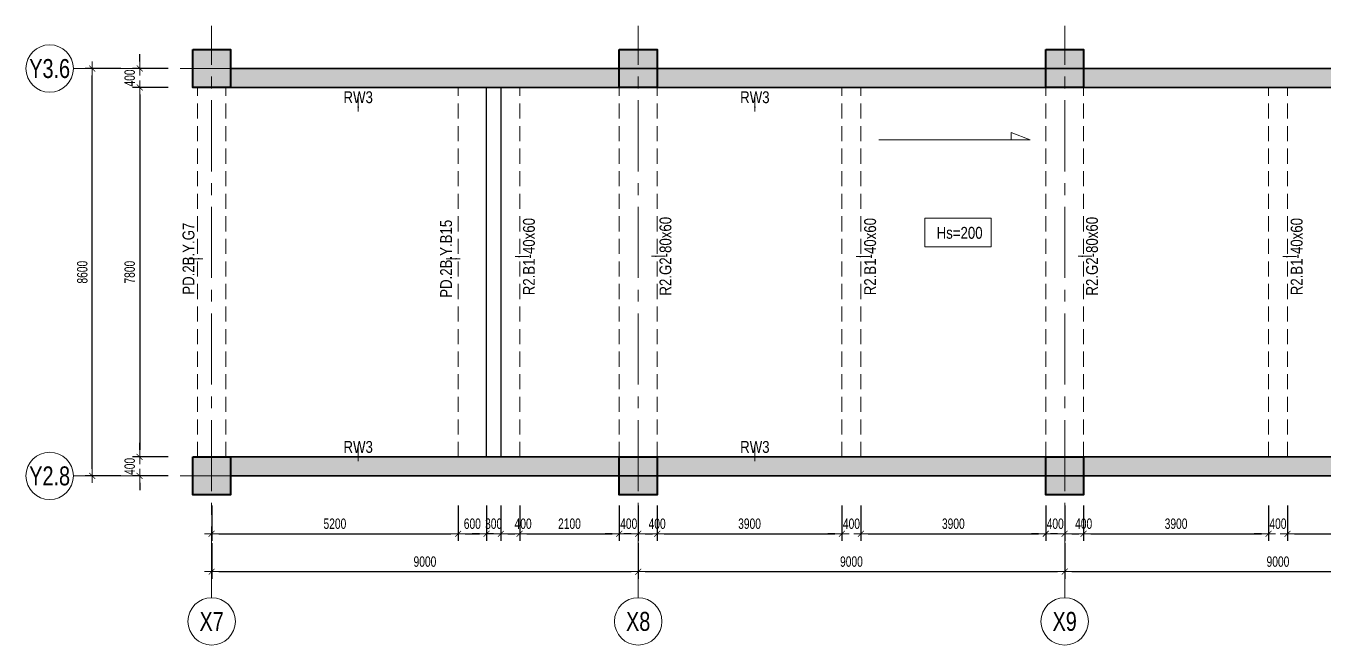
# Model space of a CAD drawing. Header units: millimetres. Extents: x -172050 to 1089997, y 452920 to 1051687.
# Drawn here: x 246907 to 274298, y 496987 to 510058 of the extents above; entities that cross this region are included whole.
import ezdxf
from ezdxf.enums import TextEntityAlignment as Align

# ---------------------------------------------------------------- set-up
doc = ezdxf.new("R2010")
doc.units = ezdxf.units.MM
doc.header["$MEASUREMENT"] = 0
for name, pattern in [('CENTER2', [1.125, 0.75, -0.125, 0.125, -0.125]), ('HIDDEN2', [4.7625, 3.175, -1.5875]), ('POD_Grid$0$CENTER2', [1.125, 0.75, -0.125, 0.125, -0.125])]:
    doc.linetypes.add(name, pattern=pattern)
doc.layers.get('Defpoints').update_dxf_attribs({"color": 151, "lineweight": 9})
doc.layers.add('-L-A_OUTLINE', color=2, linetype='Continuous')
for name, color, linetype, lineweight in [('NDC_S_ANNO', 7, 'Continuous', 20), ('NDC_S_AXIS', 5, 'CENTER2', 13), ('NDC_S_BEAM', 3, 'HIDDEN2', 20), ('NDC_S_DIM', 1, 'Continuous', 15), ('NDC_S_HATCH MATERIAL', 8, 'Continuous', 13), ('NDC_S_SYMBOL', 1, 'Continuous', 15), ('NDC_S_TEXT SYMBOL', 7, 'Continuous', 20), ('NDC_S_VN TEXT', 7, 'Continuous', 20), ('PD_B1F_Col$0$NDC_S-COLUMN', 4, 'Continuous', 40), ('PD_B1F_Col$0$NDC_S_HATCH COLUMN AND WALL', 251, 'Continuous', 13), ('POD_Grid$0$NDC_S_AXIS', 5, 'POD_Grid$0$CENTER2', 13), ('Ramp wall 2.1(B1)$0$NDC_S_WALL', 6, 'Continuous', 35)]:
    doc.layers.add(name, color=color, linetype=linetype, lineweight=lineweight)
doc.styles.add('ARIAL', font='arial.ttf', dxfattribs={"width": 0.8})
doc.styles.add('NDC_ANNO', font='', dxfattribs={"width": 0.8})
doc.styles.add('NDC_DIM', font='', dxfattribs={"width": 0.75})
doc.styles.add('NDC_VIE TXT', font='arial.ttf', dxfattribs={"width": 0.8})
doc.styles.get('NDC_ANNO').set_extended_font_data('Dotum')
doc.styles.get('NDC_DIM').set_extended_font_data('Dotum')
doc.dimstyles.new('NDC_dim_100', dxfattribs={"dimscale": 100, "dimtxt": 2.2, "dimasz": 1.5, "dimexe": 1.5, "dimexo": 2.5, "dimgap": 1, "dimtad": 1, "dimdec": 0, "dimzin": 0, "dimdsep": 46, "dimtxsty": 'NDC_DIM', "dimblk": 'DIMMARK', "dimcen": 0.09, "dimdle": 1.2, "dimclrd": 1, "dimclre": 1, "dimclrt": 3, "dimadec": 0, "dimazin": 0, "dimtfac": 1, "dimtdec": 0, "dimtix": 1, "dimtofl": 0, "dimtmove": 0, "dimatfit": 3, "dimfxl": 6, "dimfxlon": 1, "dimtolj": 1, "dimtzin": 0, "dimarcsym": 0})
doc.dimstyles.new('NDC_dim_iso', dxfattribs={"dimtxt": 2.2, "dimasz": 1, "dimexe": 1.5, "dimexo": 2.5, "dimgap": 1, "dimtad": 1, "dimdec": 0, "dimzin": 0, "dimdsep": 46, "dimtxsty": 'NDC_DIM', "dimblk": 'DIMMARK', "dimcen": 0.09, "dimdle": 1.2, "dimclrd": 1, "dimclre": 1, "dimclrt": 3, "dimadec": 0, "dimazin": 0, "dimtfac": 1, "dimtdec": 0, "dimtix": 1, "dimtofl": 0, "dimtmove": 0, "dimatfit": 3, "dimfxl": 6, "dimfxlon": 1, "dimtolj": 1, "dimtzin": 0, "dimarcsym": 0})

# ---------------------------------------------------------------- blocks, each defined once
blk = doc.blocks.new('PD_B1F_Col$0$cot')
at = {"layer": 'PD_B1F_Col$0$NDC_S_HATCH COLUMN AND WALL', "ltscale": 0.005}
h = blk.add_hatch(color=256, dxfattribs=at)
h.dxf.hatch_style = 1
h.paths.add_polyline_path([(-0.5, 0.5), (0.5, 0.5), (0.5, -0.5), (-0.5, -0.5)])
at = {"layer": 'PD_B1F_Col$0$NDC_S-COLUMN', "ltscale": 0.005}
blk.add_lwpolyline([(-0.5, 0.5), (0.5, 0.5), (0.5, -0.5), (-0.5, -0.5)], close=True, dxfattribs=at)
blk = doc.blocks.new('ramp5-2')
at = {"layer": 'NDC_S_HATCH MATERIAL'}
h = blk.add_hatch(dxfattribs=at)
h.set_pattern_fill('BT-01', color=252, scale=30, style=0, pattern_type=2)
h.set_pattern_definition([(50, (-906343.9, 141013.11), (215.178055, -18.82564), [22.5, -247.5]), (355, (-906343.9, 141013.1), (-41.6254, 225.65764), [18, -198]), (100.4514, (-906325.97, 141011.54), (173.552815, 206.831863), [19.122057, -210.342634]), (46.1842, (-906343.9, 141073.1), (320.172315, -49.655704), [33.75, -371.25]), (96.6356, (-906317.22, 141068.97), (280.39881, 292.23536), [28.68309, -315.5139]), (351.1842, (-906343.9, 141073.1), (280.39858, 292.23558), [27, -297]), (21, (-906313.9, 141058.11), (179.072116, -120.785667), [22.5, -247.5]), (326, (-906313.9, 141058.1), (72.9946, 217.545014), [18, -198]), (71.4514, (-906298.98, 141048.05), (252.06679, 96.75915), [19.122057, -210.342634]), (37.5, (-906343.9, 141013.11), (3.6479566, 99.868156), [0, -195.6, 0, -201, 0, -198.75]), (7.5, (-906343.9, 141013.11), (78.920861, 118.323514), [0, -114.6, 0, -191.1, 0, -75.75]), (327.5, (-906410.8, 141013.11), (160.146731, -6.7664615), [0, -75, 0, -234, 0, -310.5]), (317.5, (-906440.8, 141013.11), (174.95585, 30.031495), [0, -97.5, 0, -155.4, 0, -220.5]), (45, (-906343.9, 141013.11), (-90.156115, 90.156115), []), (45, (-906343.9, 141049.86), (-90.156115, 90.156115), [])])
h.paths.add_polyline_path([(800, 8600), (34300, 8600), (34300, 9000), (800, 9000)])
h = blk.add_hatch(dxfattribs=at)
h.set_pattern_fill('BT-01', color=252, scale=30, style=0, pattern_type=2)
h.set_pattern_definition([(50, (-906343.9, 132813.11), (215.178055, -18.82564), [22.5, -247.5]), (355, (-906343.9, 132813.1), (-41.6254, 225.65764), [18, -198]), (100.4514, (-906325.97, 132811.54), (173.552815, 206.831863), [19.122057, -210.342634]), (46.1842, (-906343.9, 132873.1), (320.172315, -49.655704), [33.75, -371.25]), (96.6356, (-906317.22, 132868.97), (280.39881, 292.23536), [28.68309, -315.5139]), (351.1842, (-906343.9, 132873.1), (280.39858, 292.23558), [27, -297]), (21, (-906313.9, 132858.11), (179.072116, -120.785667), [22.5, -247.5]), (326, (-906313.9, 132858.1), (72.9946, 217.545014), [18, -198]), (71.4514, (-906298.98, 132848.05), (252.06679, 96.75915), [19.122057, -210.342634]), (37.5, (-906343.9, 132813.11), (3.6479566, 99.868156), [0, -195.6, 0, -201, 0, -198.75]), (7.5, (-906343.9, 132813.11), (78.920861, 118.323514), [0, -114.6, 0, -191.1, 0, -75.75]), (327.5, (-906410.8, 132813.11), (160.146731, -6.7664615), [0, -75, 0, -234, 0, -310.5]), (317.5, (-906440.8, 132813.11), (174.95585, 30.031495), [0, -97.5, 0, -155.4, 0, -220.5]), (45, (-906343.9, 132813.11), (-90.156115, 90.156115), []), (45, (-906343.9, 132849.86), (-90.156115, 90.156115), [])])
h.paths.add_polyline_path([(800, 400), (34300, 400), (34300, 800), (800, 800)])
at = {"layer": '-L-A_OUTLINE'}
blk.add_lwpolyline([(6200, 8600), (6500, 8600), (6500, 800), (6200, 800)], close=True, dxfattribs=at)
at = {"layer": 'NDC_S_BEAM', "ltscale": 100}
for p, q in [((100, 800), (100, 8600)), ((700, 800), (700, 8600)), ((5600, 800), (5600, 8600)), ((6200, 800), (6200, 8600)), ((6500, 800), (6500, 8600)), ((6900, 800), (6900, 8600)), ((9000, 800), (9000, 8600)), ((9800, 800), (9800, 8600)), ((13700, 800), (13700, 8600)), ((14100, 800), (14100, 8600)), ((18000, 800), (18000, 8600)), ((18800, 800), (18800, 8600)), ((22700, 800), (22700, 8600)), ((23100, 800), (23100, 8600))]:
    blk.add_line(p, q, dxfattribs=at)
at = {"layer": 'POD_Grid$0$NDC_S_AXIS', "ltscale": 2000}
for p, q in [((400, -2171), (400, 9899)), ((9400, -2171), (9400, 9899)), ((18400, -2171), (18400, 9899)), ((-2518, 9000), (37964, 9000)), ((-2518, 400), (37964, 400))]:
    blk.add_line(p, q, dxfattribs=at)
at = {"layer": 'Ramp wall 2.1(B1)$0$NDC_S_WALL', "ltscale": 200}
for points in [[(800, 9000), (34300, 9000), (34300, 8600), (800, 8600)], [(34300, 800), (800, 800), (800, 400), (34300, 400)]]:
    blk.add_lwpolyline(points, close=True, dxfattribs=at)
at = {"xscale": 800, "yscale": 800}
for p in [(400, 9000), (9400, 9000), (18400, 9000), (400, 400), (9400, 400), (18400, 400)]:
    blk.add_blockref('PD_B1F_Col$0$cot', p, dxfattribs=at)
blk = doc.blocks.new('DIMMARK')
at = {"layer": 'NDC_S_DIM', "color": 1}
blk.add_line((-1.5, 0), (1, 0), dxfattribs=at)
at = {"layer": 'NDC_S_DIM', "color": 2, "const_width": 0.1}
blk.add_lwpolyline([(-0.42, -0.42), (0.42, 0.42)], dxfattribs=at)
blk = doc.blocks.new('*D484')
at = {"layer": 'Defpoints', "color": 0, "transparency": 16777216}
for p in [(256026, 501459), (250826, 500959), (256026, 499337)]:
    blk.add_point(p, dxfattribs=at)
at = {"layer": 'NDC_S_DIM', "color": 1, "lineweight": -2, "transparency": 16777216}
for p, q in [((250826, 499937), (250826, 499187)), ((256026, 499937), (256026, 499187)), ((250976, 499337), (255876, 499337))]:
    blk.add_line(p, q, dxfattribs=at)
at = {"layer": 'NDC_S_DIM', "color": 1, "lineweight": -2, "transparency": 16777216, "xscale": 150, "yscale": 150, "zscale": 150, "rotation": 180}
blk.add_blockref('DIMMARK', (250826, 499337), dxfattribs=at)
at = {"layer": 'NDC_S_DIM', "color": 1, "lineweight": -2, "transparency": 16777216, "xscale": 150, "yscale": 150, "zscale": 150}
blk.add_blockref('DIMMARK', (256026, 499337), dxfattribs=at)
at = {"layer": 'NDC_S_DIM', "color": 3, "transparency": 16777216, "insert": (253426, 499548), "char_height": 220, "attachment_point": 5, "style": 'NDC_DIM'}
blk.add_mtext('\\A1;5200', dxfattribs=at)
blk = doc.blocks.new('*D485')
at = {"layer": 'Defpoints', "color": 0, "transparency": 16777216}
for p in [(256026, 501459), (256626, 501459), (256626, 499337)]:
    blk.add_point(p, dxfattribs=at)
at = {"layer": 'NDC_S_DIM', "color": 1, "lineweight": -2, "transparency": 16777216}
for p, q in [((256026, 499937), (256026, 499187)), ((256626, 499937), (256626, 499187)), ((256176, 499337), (256476, 499337))]:
    blk.add_line(p, q, dxfattribs=at)
at = {"layer": 'NDC_S_DIM', "color": 1, "lineweight": -2, "transparency": 16777216, "xscale": 150, "yscale": 150, "zscale": 150, "rotation": 180}
blk.add_blockref('DIMMARK', (256026, 499337), dxfattribs=at)
at = {"layer": 'NDC_S_DIM', "color": 1, "lineweight": -2, "transparency": 16777216, "xscale": 150, "yscale": 150, "zscale": 150}
blk.add_blockref('DIMMARK', (256626, 499337), dxfattribs=at)
at = {"layer": 'NDC_S_DIM', "color": 3, "transparency": 16777216, "insert": (256326, 499548), "char_height": 220, "attachment_point": 5, "style": 'NDC_DIM'}
blk.add_mtext('\\A1;600', dxfattribs=at)
blk = doc.blocks.new('*D486')
at = {"layer": 'Defpoints', "color": 0, "transparency": 16777216}
for p in [(256626, 501459), (256926, 501459), (256926, 499337)]:
    blk.add_point(p, dxfattribs=at)
at = {"layer": 'NDC_S_DIM', "color": 1, "lineweight": -2, "transparency": 16777216}
for p, q in [((256626, 499937), (256626, 499187)), ((256926, 499937), (256926, 499187)), ((256476, 499337), (256326, 499337)), ((257076, 499337), (257226, 499337))]:
    blk.add_line(p, q, dxfattribs=at)
at = {"layer": 'NDC_S_DIM', "color": 1, "lineweight": -2, "transparency": 16777216, "xscale": 150, "yscale": 150, "zscale": 150}
blk.add_blockref('DIMMARK', (256626, 499337), dxfattribs=at)
at = {"layer": 'NDC_S_DIM', "color": 1, "lineweight": -2, "transparency": 16777216, "xscale": 150, "yscale": 150, "zscale": 150, "rotation": 180}
blk.add_blockref('DIMMARK', (256926, 499337), dxfattribs=at)
at = {"layer": 'NDC_S_DIM', "color": 3, "transparency": 16777216, "insert": (256776, 499548), "char_height": 220, "attachment_point": 5, "style": 'NDC_DIM'}
blk.add_mtext('\\A1;300', dxfattribs=at)
blk = doc.blocks.new('*D487')
at = {"layer": 'Defpoints', "color": 0, "transparency": 16777216}
for p in [(256926, 501459), (257326, 501459), (257326, 499337)]:
    blk.add_point(p, dxfattribs=at)
at = {"layer": 'NDC_S_DIM', "color": 1, "lineweight": -2, "transparency": 16777216}
for p, q in [((256926, 499937), (256926, 499187)), ((257326, 499937), (257326, 499187)), ((256776, 499337), (256626, 499337)), ((257476, 499337), (257626, 499337))]:
    blk.add_line(p, q, dxfattribs=at)
at = {"layer": 'NDC_S_DIM', "color": 1, "lineweight": -2, "transparency": 16777216, "xscale": 150, "yscale": 150, "zscale": 150}
blk.add_blockref('DIMMARK', (256926, 499337), dxfattribs=at)
at = {"layer": 'NDC_S_DIM', "color": 1, "lineweight": -2, "transparency": 16777216, "xscale": 150, "yscale": 150, "zscale": 150, "rotation": 180}
blk.add_blockref('DIMMARK', (257326, 499337), dxfattribs=at)
at = {"layer": 'NDC_S_DIM', "color": 3, "transparency": 16777216, "insert": (257398, 499548), "char_height": 220, "attachment_point": 5, "style": 'NDC_DIM'}
blk.add_mtext('\\A1;400', dxfattribs=at)
blk = doc.blocks.new('*D488')
at = {"layer": 'Defpoints', "color": 0, "transparency": 16777216}
for p in [(257326, 501459), (259426, 500959), (259426, 499337)]:
    blk.add_point(p, dxfattribs=at)
at = {"layer": 'NDC_S_DIM', "color": 1, "lineweight": -2, "transparency": 16777216}
for p, q in [((257326, 499937), (257326, 499187)), ((259426, 499937), (259426, 499187)), ((257476, 499337), (259276, 499337))]:
    blk.add_line(p, q, dxfattribs=at)
at = {"layer": 'NDC_S_DIM', "color": 1, "lineweight": -2, "transparency": 16777216, "xscale": 150, "yscale": 150, "zscale": 150, "rotation": 180}
blk.add_blockref('DIMMARK', (257326, 499337), dxfattribs=at)
at = {"layer": 'NDC_S_DIM', "color": 1, "lineweight": -2, "transparency": 16777216, "xscale": 150, "yscale": 150, "zscale": 150}
blk.add_blockref('DIMMARK', (259426, 499337), dxfattribs=at)
at = {"layer": 'NDC_S_DIM', "color": 3, "transparency": 16777216, "insert": (258376, 499548), "char_height": 220, "attachment_point": 5, "style": 'NDC_DIM'}
blk.add_mtext('\\A1;2100', dxfattribs=at)
blk = doc.blocks.new('*D489')
at = {"layer": 'Defpoints', "color": 0, "transparency": 16777216}
for p in [(259826, 501459), (259426, 500959), (259826, 499337)]:
    blk.add_point(p, dxfattribs=at)
at = {"layer": 'NDC_S_DIM', "color": 1, "lineweight": -2, "transparency": 16777216}
for p, q in [((259426, 499937), (259426, 499187)), ((259826, 499937), (259826, 499187)), ((259276, 499337), (259126, 499337)), ((259976, 499337), (260126, 499337))]:
    blk.add_line(p, q, dxfattribs=at)
at = {"layer": 'NDC_S_DIM', "color": 1, "lineweight": -2, "transparency": 16777216, "xscale": 150, "yscale": 150, "zscale": 150}
blk.add_blockref('DIMMARK', (259426, 499337), dxfattribs=at)
at = {"layer": 'NDC_S_DIM', "color": 1, "lineweight": -2, "transparency": 16777216, "xscale": 150, "yscale": 150, "zscale": 150, "rotation": 180}
blk.add_blockref('DIMMARK', (259826, 499337), dxfattribs=at)
at = {"layer": 'NDC_S_DIM', "color": 3, "transparency": 16777216, "insert": (259626, 499548), "char_height": 220, "attachment_point": 5, "style": 'NDC_DIM'}
blk.add_mtext('\\A1;400', dxfattribs=at)
blk = doc.blocks.new('*D490')
at = {"layer": 'Defpoints', "color": 0, "transparency": 16777216}
for p in [(259826, 501459), (260226, 500959), (260226, 499337)]:
    blk.add_point(p, dxfattribs=at)
at = {"layer": 'NDC_S_DIM', "color": 1, "lineweight": -2, "transparency": 16777216}
for p, q in [((259826, 499937), (259826, 499187)), ((260226, 499937), (260226, 499187)), ((259676, 499337), (259526, 499337)), ((260376, 499337), (260526, 499337))]:
    blk.add_line(p, q, dxfattribs=at)
at = {"layer": 'NDC_S_DIM', "color": 1, "lineweight": -2, "transparency": 16777216, "xscale": 150, "yscale": 150, "zscale": 150}
blk.add_blockref('DIMMARK', (259826, 499337), dxfattribs=at)
at = {"layer": 'NDC_S_DIM', "color": 1, "lineweight": -2, "transparency": 16777216, "xscale": 150, "yscale": 150, "zscale": 150, "rotation": 180}
blk.add_blockref('DIMMARK', (260226, 499337), dxfattribs=at)
at = {"layer": 'NDC_S_DIM', "color": 3, "transparency": 16777216, "insert": (260226, 499548), "char_height": 220, "attachment_point": 5, "style": 'NDC_DIM'}
blk.add_mtext('\\A1;400', dxfattribs=at)
blk = doc.blocks.new('*D491')
at = {"layer": 'Defpoints', "color": 0, "transparency": 16777216}
for p in [(264126, 501459), (260226, 500959), (264126, 499337)]:
    blk.add_point(p, dxfattribs=at)
at = {"layer": 'NDC_S_DIM', "color": 1, "lineweight": -2, "transparency": 16777216}
for p, q in [((260226, 499937), (260226, 499187)), ((264126, 499937), (264126, 499187)), ((260376, 499337), (263976, 499337))]:
    blk.add_line(p, q, dxfattribs=at)
at = {"layer": 'NDC_S_DIM', "color": 1, "lineweight": -2, "transparency": 16777216, "xscale": 150, "yscale": 150, "zscale": 150, "rotation": 180}
blk.add_blockref('DIMMARK', (260226, 499337), dxfattribs=at)
at = {"layer": 'NDC_S_DIM', "color": 1, "lineweight": -2, "transparency": 16777216, "xscale": 150, "yscale": 150, "zscale": 150}
blk.add_blockref('DIMMARK', (264126, 499337), dxfattribs=at)
at = {"layer": 'NDC_S_DIM', "color": 3, "transparency": 16777216, "insert": (262176, 499548), "char_height": 220, "attachment_point": 5, "style": 'NDC_DIM'}
blk.add_mtext('\\A1;3900', dxfattribs=at)
blk = doc.blocks.new('*D492')
at = {"layer": 'Defpoints', "color": 0, "transparency": 16777216}
for p in [(264126, 501459), (264526, 501459), (264526, 499337)]:
    blk.add_point(p, dxfattribs=at)
at = {"layer": 'NDC_S_DIM', "color": 1, "lineweight": -2, "transparency": 16777216}
for p, q in [((264126, 499937), (264126, 499187)), ((264526, 499937), (264526, 499187)), ((263976, 499337), (263826, 499337)), ((264676, 499337), (264826, 499337))]:
    blk.add_line(p, q, dxfattribs=at)
at = {"layer": 'NDC_S_DIM', "color": 1, "lineweight": -2, "transparency": 16777216, "xscale": 150, "yscale": 150, "zscale": 150}
blk.add_blockref('DIMMARK', (264126, 499337), dxfattribs=at)
at = {"layer": 'NDC_S_DIM', "color": 1, "lineweight": -2, "transparency": 16777216, "xscale": 150, "yscale": 150, "zscale": 150, "rotation": 180}
blk.add_blockref('DIMMARK', (264526, 499337), dxfattribs=at)
at = {"layer": 'NDC_S_DIM', "color": 3, "transparency": 16777216, "insert": (264326, 499548), "char_height": 220, "attachment_point": 5, "style": 'NDC_DIM'}
blk.add_mtext('\\A1;400', dxfattribs=at)
blk = doc.blocks.new('*D493')
at = {"layer": 'Defpoints', "color": 0, "transparency": 16777216}
for p in [(264526, 501459), (268426, 500959), (268426, 499337)]:
    blk.add_point(p, dxfattribs=at)
at = {"layer": 'NDC_S_DIM', "color": 1, "lineweight": -2, "transparency": 16777216}
for p, q in [((264526, 499937), (264526, 499187)), ((268426, 499937), (268426, 499187)), ((264676, 499337), (268276, 499337))]:
    blk.add_line(p, q, dxfattribs=at)
at = {"layer": 'NDC_S_DIM', "color": 1, "lineweight": -2, "transparency": 16777216, "xscale": 150, "yscale": 150, "zscale": 150, "rotation": 180}
blk.add_blockref('DIMMARK', (264526, 499337), dxfattribs=at)
at = {"layer": 'NDC_S_DIM', "color": 1, "lineweight": -2, "transparency": 16777216, "xscale": 150, "yscale": 150, "zscale": 150}
blk.add_blockref('DIMMARK', (268426, 499337), dxfattribs=at)
at = {"layer": 'NDC_S_DIM', "color": 3, "transparency": 16777216, "insert": (266476, 499548), "char_height": 220, "attachment_point": 5, "style": 'NDC_DIM'}
blk.add_mtext('\\A1;3900', dxfattribs=at)
blk = doc.blocks.new('*D494')
at = {"layer": 'Defpoints', "color": 0, "transparency": 16777216}
for p in [(268826, 501459), (268426, 500959), (268826, 499337)]:
    blk.add_point(p, dxfattribs=at)
at = {"layer": 'NDC_S_DIM', "color": 1, "lineweight": -2, "transparency": 16777216}
for p, q in [((268426, 499937), (268426, 499187)), ((268826, 499937), (268826, 499187)), ((268276, 499337), (268126, 499337)), ((268976, 499337), (269126, 499337))]:
    blk.add_line(p, q, dxfattribs=at)
at = {"layer": 'NDC_S_DIM', "color": 1, "lineweight": -2, "transparency": 16777216, "xscale": 150, "yscale": 150, "zscale": 150}
blk.add_blockref('DIMMARK', (268426, 499337), dxfattribs=at)
at = {"layer": 'NDC_S_DIM', "color": 1, "lineweight": -2, "transparency": 16777216, "xscale": 150, "yscale": 150, "zscale": 150, "rotation": 180}
blk.add_blockref('DIMMARK', (268826, 499337), dxfattribs=at)
at = {"layer": 'NDC_S_DIM', "color": 3, "transparency": 16777216, "insert": (268626, 499548), "char_height": 220, "attachment_point": 5, "style": 'NDC_DIM'}
blk.add_mtext('\\A1;400', dxfattribs=at)
blk = doc.blocks.new('*D499')
at = {"layer": 'Defpoints', "color": 0, "transparency": 16777216}
for p in [(268826, 501459), (269226, 500959), (269226, 499337)]:
    blk.add_point(p, dxfattribs=at)
at = {"layer": 'NDC_S_DIM', "color": 1, "lineweight": -2, "transparency": 16777216}
for p, q in [((268826, 499937), (268826, 499187)), ((269226, 499937), (269226, 499187)), ((268676, 499337), (268526, 499337)), ((269376, 499337), (269526, 499337))]:
    blk.add_line(p, q, dxfattribs=at)
at = {"layer": 'NDC_S_DIM', "color": 1, "lineweight": -2, "transparency": 16777216, "xscale": 150, "yscale": 150, "zscale": 150}
blk.add_blockref('DIMMARK', (268826, 499337), dxfattribs=at)
at = {"layer": 'NDC_S_DIM', "color": 1, "lineweight": -2, "transparency": 16777216, "xscale": 150, "yscale": 150, "zscale": 150, "rotation": 180}
blk.add_blockref('DIMMARK', (269226, 499337), dxfattribs=at)
at = {"layer": 'NDC_S_DIM', "color": 3, "transparency": 16777216, "insert": (269226, 499548), "char_height": 220, "attachment_point": 5, "style": 'NDC_DIM'}
blk.add_mtext('\\A1;400', dxfattribs=at)
blk = doc.blocks.new('*D500')
at = {"layer": 'Defpoints', "color": 0, "transparency": 16777216}
for p in [(273126, 501459), (269226, 500959), (273126, 499337)]:
    blk.add_point(p, dxfattribs=at)
at = {"layer": 'NDC_S_DIM', "color": 1, "lineweight": -2, "transparency": 16777216}
for p, q in [((269226, 499937), (269226, 499187)), ((273126, 499937), (273126, 499187)), ((269376, 499337), (272976, 499337))]:
    blk.add_line(p, q, dxfattribs=at)
at = {"layer": 'NDC_S_DIM', "color": 1, "lineweight": -2, "transparency": 16777216, "xscale": 150, "yscale": 150, "zscale": 150, "rotation": 180}
blk.add_blockref('DIMMARK', (269226, 499337), dxfattribs=at)
at = {"layer": 'NDC_S_DIM', "color": 1, "lineweight": -2, "transparency": 16777216, "xscale": 150, "yscale": 150, "zscale": 150}
blk.add_blockref('DIMMARK', (273126, 499337), dxfattribs=at)
at = {"layer": 'NDC_S_DIM', "color": 3, "transparency": 16777216, "insert": (271176, 499548), "char_height": 220, "attachment_point": 5, "style": 'NDC_DIM'}
blk.add_mtext('\\A1;3900', dxfattribs=at)
blk = doc.blocks.new('*D501')
at = {"layer": 'Defpoints', "color": 0, "transparency": 16777216}
for p in [(273126, 501459), (273526, 501459), (273526, 499337)]:
    blk.add_point(p, dxfattribs=at)
at = {"layer": 'NDC_S_DIM', "color": 1, "lineweight": -2, "transparency": 16777216}
for p, q in [((273126, 499937), (273126, 499187)), ((273526, 499937), (273526, 499187)), ((272976, 499337), (272826, 499337)), ((273676, 499337), (273826, 499337))]:
    blk.add_line(p, q, dxfattribs=at)
at = {"layer": 'NDC_S_DIM', "color": 1, "lineweight": -2, "transparency": 16777216, "xscale": 150, "yscale": 150, "zscale": 150}
blk.add_blockref('DIMMARK', (273126, 499337), dxfattribs=at)
at = {"layer": 'NDC_S_DIM', "color": 1, "lineweight": -2, "transparency": 16777216, "xscale": 150, "yscale": 150, "zscale": 150, "rotation": 180}
blk.add_blockref('DIMMARK', (273526, 499337), dxfattribs=at)
at = {"layer": 'NDC_S_DIM', "color": 3, "transparency": 16777216, "insert": (273326, 499548), "char_height": 220, "attachment_point": 5, "style": 'NDC_DIM'}
blk.add_mtext('\\A1;400', dxfattribs=at)
blk = doc.blocks.new('*D502')
at = {"layer": 'Defpoints', "color": 0, "transparency": 16777216}
for p in [(273526, 501459), (277426, 500959), (277426, 499337)]:
    blk.add_point(p, dxfattribs=at)
at = {"layer": 'NDC_S_DIM', "color": 1, "lineweight": -2, "transparency": 16777216}
for p, q in [((273526, 499937), (273526, 499187)), ((277426, 499937), (277426, 499187)), ((273676, 499337), (277276, 499337))]:
    blk.add_line(p, q, dxfattribs=at)
at = {"layer": 'NDC_S_DIM', "color": 1, "lineweight": -2, "transparency": 16777216, "xscale": 150, "yscale": 150, "zscale": 150, "rotation": 180}
blk.add_blockref('DIMMARK', (273526, 499337), dxfattribs=at)
at = {"layer": 'NDC_S_DIM', "color": 1, "lineweight": -2, "transparency": 16777216, "xscale": 150, "yscale": 150, "zscale": 150}
blk.add_blockref('DIMMARK', (277426, 499337), dxfattribs=at)
at = {"layer": 'NDC_S_DIM', "color": 3, "transparency": 16777216, "insert": (275476, 499548), "char_height": 220, "attachment_point": 5, "style": 'NDC_DIM'}
blk.add_mtext('\\A1;3900', dxfattribs=at)
blk = doc.blocks.new('*D513')
at = {"layer": 'Defpoints', "color": 0, "transparency": 16777216}
for p in [(250826, 500959), (259826, 500959), (259826, 498537)]:
    blk.add_point(p, dxfattribs=at)
at = {"layer": 'NDC_S_DIM', "color": 1, "lineweight": -2, "transparency": 16777216}
for p, q in [((250826, 499137), (250826, 498387)), ((259826, 499137), (259826, 498387)), ((250976, 498537), (259676, 498537))]:
    blk.add_line(p, q, dxfattribs=at)
at = {"layer": 'NDC_S_DIM', "color": 1, "lineweight": -2, "transparency": 16777216, "xscale": 150, "yscale": 150, "zscale": 150, "rotation": 180}
blk.add_blockref('DIMMARK', (250826, 498537), dxfattribs=at)
at = {"layer": 'NDC_S_DIM', "color": 1, "lineweight": -2, "transparency": 16777216, "xscale": 150, "yscale": 150, "zscale": 150}
blk.add_blockref('DIMMARK', (259826, 498537), dxfattribs=at)
at = {"layer": 'NDC_S_DIM', "color": 3, "transparency": 16777216, "insert": (255326, 498748), "char_height": 220, "attachment_point": 5, "style": 'NDC_DIM'}
blk.add_mtext('\\A1;9000', dxfattribs=at)
blk = doc.blocks.new('*D514')
at = {"layer": 'Defpoints', "color": 0, "transparency": 16777216}
for p in [(268826, 501459), (259826, 500959), (268826, 498537)]:
    blk.add_point(p, dxfattribs=at)
at = {"layer": 'NDC_S_DIM', "color": 1, "lineweight": -2, "transparency": 16777216}
for p, q in [((259826, 499137), (259826, 498387)), ((268826, 499137), (268826, 498387)), ((259976, 498537), (268676, 498537))]:
    blk.add_line(p, q, dxfattribs=at)
at = {"layer": 'NDC_S_DIM', "color": 1, "lineweight": -2, "transparency": 16777216, "xscale": 150, "yscale": 150, "zscale": 150, "rotation": 180}
blk.add_blockref('DIMMARK', (259826, 498537), dxfattribs=at)
at = {"layer": 'NDC_S_DIM', "color": 1, "lineweight": -2, "transparency": 16777216, "xscale": 150, "yscale": 150, "zscale": 150}
blk.add_blockref('DIMMARK', (268826, 498537), dxfattribs=at)
at = {"layer": 'NDC_S_DIM', "color": 3, "transparency": 16777216, "insert": (264326, 498748), "char_height": 220, "attachment_point": 5, "style": 'NDC_DIM'}
blk.add_mtext('\\A1;9000', dxfattribs=at)
blk = doc.blocks.new('*D515')
at = {"layer": 'Defpoints', "color": 0, "transparency": 16777216}
for p in [(268826, 501459), (277826, 501459), (277826, 498537)]:
    blk.add_point(p, dxfattribs=at)
at = {"layer": 'NDC_S_DIM', "color": 1, "lineweight": -2, "transparency": 16777216}
for p, q in [((268826, 499137), (268826, 498387)), ((277826, 499137), (277826, 498387)), ((268976, 498537), (277676, 498537))]:
    blk.add_line(p, q, dxfattribs=at)
at = {"layer": 'NDC_S_DIM', "color": 1, "lineweight": -2, "transparency": 16777216, "xscale": 150, "yscale": 150, "zscale": 150, "rotation": 180}
blk.add_blockref('DIMMARK', (268826, 498537), dxfattribs=at)
at = {"layer": 'NDC_S_DIM', "color": 1, "lineweight": -2, "transparency": 16777216, "xscale": 150, "yscale": 150, "zscale": 150}
blk.add_blockref('DIMMARK', (277826, 498537), dxfattribs=at)
at = {"layer": 'NDC_S_DIM', "color": 3, "transparency": 16777216, "insert": (273326, 498748), "char_height": 220, "attachment_point": 5, "style": 'NDC_DIM'}
blk.add_mtext('\\A1;9000', dxfattribs=at)
blk = doc.blocks.new('*U165')
at = {"layer": 'NDC_S_SYMBOL'}
blk.add_line((0, 5), (0, 9), dxfattribs=at)
blk.add_circle((0, 0), 5, dxfattribs=at)
at = {"layer": 'NDC_S_TEXT SYMBOL', "color": 7, "style": 'NDC_ANNO', "width": 0.8}
blk.add_attdef('GRID', text='', height=4, dxfattribs=at).set_placement((0, 0), align=Align.MIDDLE)
blk = doc.blocks.new('*U166')
at = {"layer": 'NDC_S_SYMBOL'}
blk.add_line((5, 0), (9, 0), dxfattribs=at)
blk.add_circle((0, 0), 5, dxfattribs=at)
at = {"layer": 'NDC_S_TEXT SYMBOL', "color": 7, "style": 'NDC_ANNO', "width": 0.8}
blk.add_attdef('GRID', text='', height=4, rotation=270, dxfattribs=at).set_placement((0, 0), align=Align.MIDDLE)
blk = doc.blocks.new('*D495')
at = {"layer": 'Defpoints', "color": 0, "transparency": 16777216}
for p in [(250936, 508759), (249307, 500959), (251415, 500959)]:
    blk.add_point(p, dxfattribs=at)
at = {"layer": 'NDC_S_DIM', "color": 1, "lineweight": -2, "transparency": 16777216}
for p, q in [((249907, 508759), (249157, 508759)), ((249307, 508609), (249307, 501109)), ((249907, 500959), (249157, 500959))]:
    blk.add_line(p, q, dxfattribs=at)
at = {"layer": 'NDC_S_DIM', "color": 1, "lineweight": -2, "transparency": 16777216, "xscale": 150, "yscale": 150, "zscale": 150}
for p, rotation in [((249307, 508759), 90), ((249307, 500959), 270)]:
    blk.add_blockref('DIMMARK', p, dxfattribs=dict(at, rotation=rotation))
at = {"layer": 'NDC_S_DIM', "color": 3, "transparency": 16777216, "insert": (249097, 504859), "char_height": 220, "attachment_point": 5, "rotation": 90, "style": 'NDC_DIM'}
blk.add_mtext('\\A1;7800', dxfattribs=at)
blk = doc.blocks.new('*D496')
at = {"layer": 'Defpoints', "color": 0, "transparency": 16777216}
for p in [(248307, 509159), (250186, 509159), (250990, 500559)]:
    blk.add_point(p, dxfattribs=at)
at = {"layer": 'NDC_S_DIM', "color": 1, "lineweight": -2, "transparency": 16777216}
for p, q in [((248907, 509159), (248157, 509159)), ((248307, 500709), (248307, 509009)), ((248907, 500559), (248157, 500559))]:
    blk.add_line(p, q, dxfattribs=at)
at = {"layer": 'NDC_S_DIM', "color": 1, "lineweight": -2, "transparency": 16777216, "xscale": 150, "yscale": 150, "zscale": 150}
for p, rotation in [((248307, 509159), 90), ((248307, 500559), 270)]:
    blk.add_blockref('DIMMARK', p, dxfattribs=dict(at, rotation=rotation))
at = {"layer": 'NDC_S_DIM', "color": 3, "transparency": 16777216, "insert": (248097, 504859), "char_height": 220, "attachment_point": 5, "rotation": 90, "style": 'NDC_DIM'}
blk.add_mtext('\\A1;8600', dxfattribs=at)
blk = doc.blocks.new('*D497')
at = {"layer": 'Defpoints', "color": 0, "transparency": 16777216}
for p in [(251415, 500959), (249307, 500559), (250990, 500559)]:
    blk.add_point(p, dxfattribs=at)
at = {"layer": 'NDC_S_DIM', "color": 1, "lineweight": -2, "transparency": 16777216}
for p, q in [((249307, 501109), (249307, 501259)), ((249907, 500959), (249157, 500959)), ((249907, 500559), (249157, 500559)), ((249307, 500409), (249307, 500259))]:
    blk.add_line(p, q, dxfattribs=at)
at = {"layer": 'NDC_S_DIM', "color": 1, "lineweight": -2, "transparency": 16777216, "xscale": 150, "yscale": 150, "zscale": 150}
for p, rotation in [((249307, 500959), 270), ((249307, 500559), 90)]:
    blk.add_blockref('DIMMARK', p, dxfattribs=dict(at, rotation=rotation))
at = {"layer": 'NDC_S_DIM', "color": 3, "transparency": 16777216, "insert": (249097, 500759), "char_height": 220, "attachment_point": 5, "rotation": 90, "style": 'NDC_DIM'}
blk.add_mtext('\\A1;400', dxfattribs=at)
blk = doc.blocks.new('*D498')
at = {"layer": 'Defpoints', "color": 0, "transparency": 16777216}
for p in [(249307, 509159), (250246, 509159), (250936, 508759)]:
    blk.add_point(p, dxfattribs=at)
at = {"layer": 'NDC_S_DIM', "color": 1, "lineweight": -2, "transparency": 16777216}
for p, q in [((249307, 509309), (249307, 509459)), ((249907, 509159), (249157, 509159)), ((249907, 508759), (249157, 508759)), ((249307, 508609), (249307, 508459))]:
    blk.add_line(p, q, dxfattribs=at)
at = {"layer": 'NDC_S_DIM', "color": 1, "lineweight": -2, "transparency": 16777216, "xscale": 150, "yscale": 150, "zscale": 150}
for p, rotation in [((249307, 509159), 270), ((249307, 508759), 90)]:
    blk.add_blockref('DIMMARK', p, dxfattribs=dict(at, rotation=rotation))
at = {"layer": 'NDC_S_DIM', "color": 3, "transparency": 16777216, "insert": (249097, 508959), "char_height": 220, "attachment_point": 5, "rotation": 90, "style": 'NDC_DIM'}
blk.add_mtext('\\A1;400', dxfattribs=at)
blk = doc.blocks.new('*U179')
at = {"layer": 'NDC_S_ANNO', "ltscale": 0.8, "style": 'ARIAL', "width": 0.8}
blk.add_attdef('TEN', text='', height=2.5, dxfattribs=at).set_placement((0, 3), align=Align.MIDDLE_CENTER)
at = {"layer": 'NDC_S_ANNO', "ltscale": 0.8, "style": 'ARIAL', "width": 0.8, "flags": 1}
blk.add_attdef('CHU_THICH', text='', height=2.5, dxfattribs=at).set_placement((0, 0), align=Align.MIDDLE_CENTER)
at = {"layer": 'Defpoints'}
blk.add_leader([(0, 0), (0, 3)], dimstyle='NDC_dim_iso', override={"dimgap": 0.625, "dimtad": 0}, dxfattribs=at)
blk = doc.blocks.new('*U220')
at = {"layer": 'NDC_S_ANNO', "ltscale": 0.8, "style": 'ARIAL', "width": 0.8, "flags": 1}
blk.add_attdef('CHU_THICH', text='', height=2.5, dxfattribs=at).set_placement((0, 0), align=Align.MIDDLE_CENTER)
at = {"layer": 'NDC_S_ANNO', "ltscale": 0.8, "style": 'ARIAL', "width": 0.8}
blk.add_attdef('TEN', text='', height=2.5, dxfattribs=at).set_placement((0, -2.91), align=Align.MIDDLE_CENTER)
at = {"layer": 'Defpoints'}
blk.add_leader([(0, 0), (0, -2.91)], dimstyle='NDC_dim_iso', override={"dimgap": 0.625, "dimtad": 0}, dxfattribs=at)

msp = doc.modelspace()

# ---------------------------------------------------------------- linework, layer by layer
at = {"layer": 'NDC_S_ANNO'}
msp.add_lwpolyline([(267696.5, 507654.8), (267696.5, 507804.8), (268096.5, 507654.8), (264905.3, 507654.8)], dxfattribs=at)
at = {"layer": 'NDC_S_DIM'}
msp.add_lwpolyline([(265876.8, 505996.1), (267271.2, 505996.1), (267271.2, 505396.9), (265876.8, 505396.9)], close=True, dxfattribs=at)

# ---------------------------------------------------------------- block references
at = {"layer": 'NDC_S_AXIS'}
ref = msp.add_blockref('*U166', (247407.1, 509158.8), dxfattribs=dict(at, xscale=100, yscale=100, zscale=100))
ref.add_attrib('GRID', 'Y3.6', dxfattribs={"layer": 'NDC_S_TEXT SYMBOL', "color": 7, "height": 400, "style": 'NDC_ANNO', "width": 0.8}).set_placement((247407.1, 509158.8), align=Align.MIDDLE)
ref = msp.add_blockref('*U166', (247407.1, 500558.8), dxfattribs=dict(at, xscale=100, yscale=100, zscale=100))
ref.add_attrib('GRID', 'Y2.8', dxfattribs={"layer": 'NDC_S_TEXT SYMBOL', "color": 7, "height": 400, "style": 'NDC_ANNO', "width": 0.8}).set_placement((247407.1, 500558.8), align=Align.MIDDLE)
at = {"layer": 'NDC_S_AXIS', "xscale": 100, "yscale": 100, "zscale": 100}
for p, values in [((250825.6, 497487.5), {'GRID': 'X7'}), ((259825.6, 497487.5), {'GRID': 'X8'}), ((268825.6, 497487.5), {'GRID': 'X9'})]:
    msp.add_blockref('*U165', p, dxfattribs=at).add_auto_attribs(values)
at = {"layer": 'NDC_S_DIM'}
msp.add_blockref('ramp5-2', (250425.6, 500158.8), dxfattribs=at)
at = {"layer": 'NDC_S_VN TEXT', "xscale": 100, "yscale": 100, "zscale": 100}
for p in [(253917.8, 508252.5), (262288.1, 508252.5), (253917.8, 500870.1), (262288.1, 500870.1)]:
    msp.add_blockref('*U179', p, dxfattribs=at).add_auto_attribs({'TEN': 'RW3'})
at = {"layer": 'NDC_S_VN TEXT', "xscale": 100, "yscale": 100, "zscale": 100, "rotation": 90}
for name, p, values in [('*U179', (256072.2, 505142), {'TEN': 'PD.2B.Y.B15'}), ('*U220', (257229, 505187.6), {'TEN': 'R2.B1-40x60'}), ('*U220', (260110.3, 505195.7), {'TEN': 'R2.G2-80x60'}), ('*U220', (264429, 505187.6), {'TEN': 'R2.B1-40x60'}), ('*U220', (269110.3, 505195.7), {'TEN': 'R2.G2-80x60'}), ('*U220', (273429, 505187.6), {'TEN': 'R2.B1-40x60'}), ('*U179', (250636.5, 505144), {'TEN': 'PD.2B.Y.G7'})]:
    msp.add_blockref(name, p, dxfattribs=at).add_auto_attribs(values)

# ---------------------------------------------------------------- texts
at = {"layer": 'NDC_S_VN TEXT', "style": 'NDC_VIE TXT', "width": 0.8}
msp.add_text('Hs=200', height=250, dxfattribs=at).set_placement((266123, 505690), align=Align.MIDDLE_LEFT)

# ---------------------------------------------------------------- dimensions: what is measured, and where the dimension line sits
at = {"layer": 'NDC_S_DIM'}
dim = msp.add_linear_dim(base=(248307.1, 509158.8), p1=(250989.9, 500558.8), p2=(250186.1, 509158.8), angle=90, dimstyle='NDC_dim_100', dxfattribs=at)
dim.commit()
dim.dimension.update_dxf_attribs({"geometry": '*D496', "text_midpoint": (248097, 504858.8)})
for base, p1, p2, picture, middle in [((249307.1, 509158.8), (250936.1, 508758.8), (250246.1, 509158.8), '*D498', (249097, 508958.8)), ((249307.1, 500958.8), (250936.1, 508758.8), (251415.3, 500958.8), '*D495', (249097, 504858.8)), ((249307.1, 500558.8), (251415.3, 500958.8), (250989.9, 500558.8), '*D497', (249097, 500758.8))]:
    dim = msp.add_linear_dim(base=base, p1=p1, p2=p2, angle=90, dimstyle='NDC_dim_100', override={"dimtmove": 1}, dxfattribs=at)
    dim.commit()
    dim.dimension.update_dxf_attribs({"geometry": picture, "text_midpoint": middle})
for base, p2, picture, middle in [((256025.6, 499337.5), (256025.6, 501458.8), '*D484', (253425.6, 499547.6)), ((259825.6, 498537.5), (259825.6, 500958.8), '*D513', (255325.6, 498747.6))]:
    dim = msp.add_linear_dim(base=base, p1=(250825.6, 500958.8), p2=p2, dimstyle='NDC_dim_100', dxfattribs=at)
    dim.commit()
    dim.dimension.update_dxf_attribs({"geometry": picture, "text_midpoint": middle})
for base, p1, p2, picture, middle in [((256625.6, 499337.5), (256025.6, 501458.8), (256625.6, 501458.8), '*D485', (256325.6, 499547.6)), ((256925.6, 499337.5), (256625.6, 501458.8), (256925.6, 501458.8), '*D486', (256775.6, 499547.6)), ((259425.6, 499337.5), (257325.6, 501458.8), (259425.6, 500958.8), '*D488', (258375.6, 499547.6)), ((259825.6, 499337.5), (259425.6, 500958.8), (259825.6, 501458.8), '*D489', (259625.6, 499547.6)), ((268825.6, 498537.5), (259825.6, 500958.8), (268825.6, 501458.8), '*D514', (264325.6, 498747.6)), ((264125.6, 499337.5), (260225.6, 500958.8), (264125.6, 501458.8), '*D491', (262175.6, 499547.6)), ((264525.6, 499337.5), (264125.6, 501458.8), (264525.6, 501458.8), '*D492', (264325.6, 499547.6)), ((268425.6, 499337.5), (264525.6, 501458.8), (268425.6, 500958.8), '*D493', (266475.6, 499547.6)), ((268825.6, 499337.5), (268425.6, 500958.8), (268825.6, 501458.8), '*D494', (268625.6, 499547.6)), ((277825.6, 498537.5), (268825.6, 501458.8), (277825.6, 501458.8), '*D515', (273325.6, 498747.6)), ((273125.6, 499337.5), (269225.6, 500958.8), (273125.6, 501458.8), '*D500', (271175.6, 499547.6)), ((273525.6, 499337.5), (273125.6, 501458.8), (273525.6, 501458.8), '*D501', (273325.6, 499547.6)), ((277425.6, 499337.5), (273525.6, 501458.8), (277425.6, 500958.8), '*D502', (275475.6, 499547.6))]:
    dim = msp.add_linear_dim(base=base, p1=p1, p2=p2, dimstyle='NDC_dim_100', override={"dimtmove": 1}, dxfattribs=at)
    dim.commit()
    dim.dimension.update_dxf_attribs({"geometry": picture, "text_midpoint": middle})
for base, p1, p2, picture, middle in [((257325.6, 499337.5), (256925.6, 501458.8), (257325.6, 501458.8), '*D487', (257398, 499337.5)), ((260225.6, 499337.5), (259825.6, 501458.8), (260225.6, 500958.8), '*D490', (260225.6, 499337.5)), ((269225.6, 499337.5), (268825.6, 501458.8), (269225.6, 500958.8), '*D499', (269225.6, 499337.5))]:
    dim = msp.add_linear_dim(base=base, p1=p1, p2=p2, dimstyle='NDC_dim_100', override={"dimtmove": 1}, dxfattribs=at)
    dim.commit()
    dim.dimension.update_dxf_attribs({"geometry": picture, "text_midpoint": middle, "dimtype": 160})

doc.saveas('drawing.dxf')
